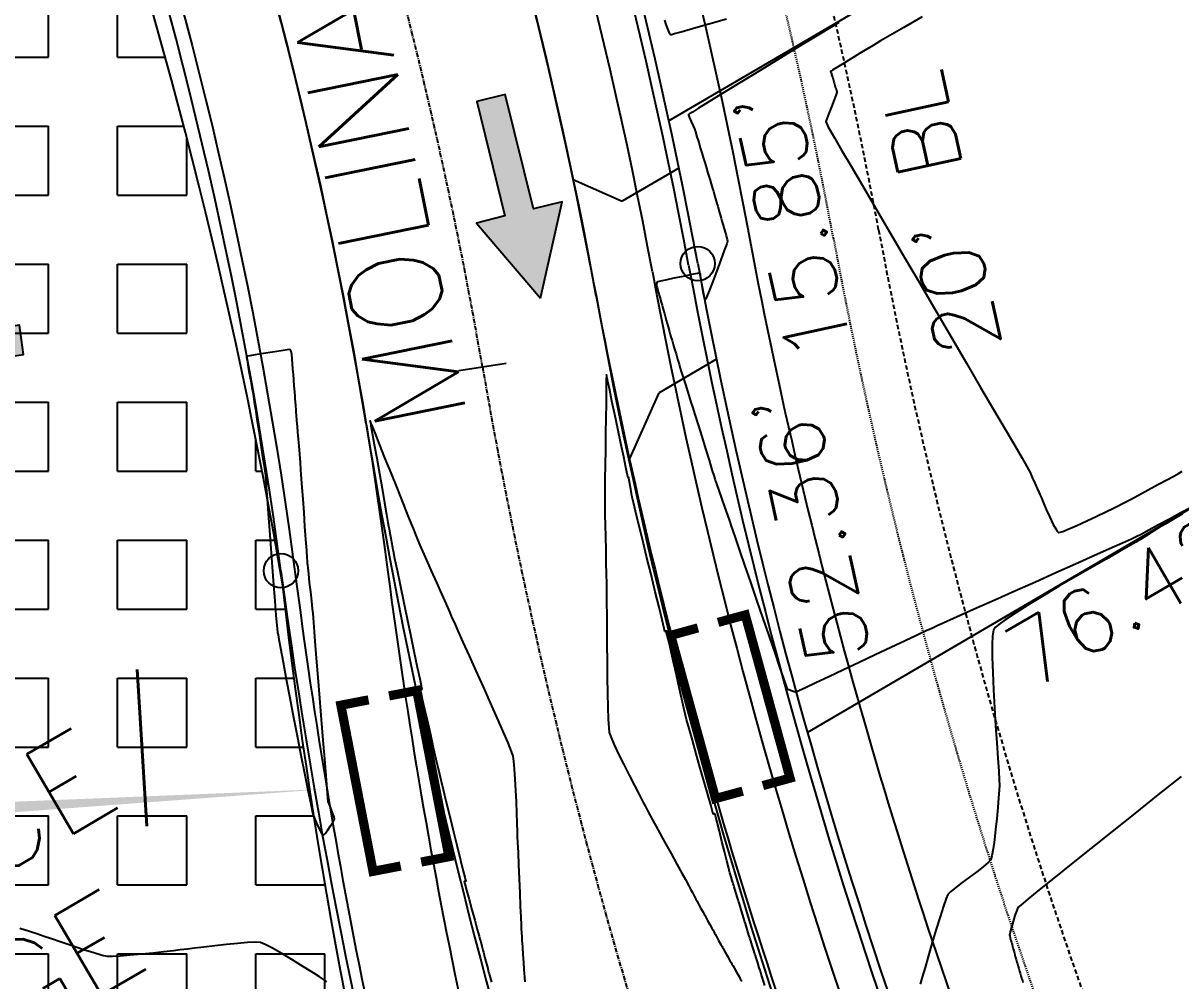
# Model space of a CAD drawing. Header units: feet. Extents: x 23 to 2149517, y -26 to 355304.
# Drawn here: x 2137437.8 to 2137563.6, y 340620.5 to 340724.7 of the extents above; entities that cross this region are included whole.
import ezdxf

# ---------------------------------------------------------------- set-up
doc = ezdxf.new("R2010")
doc.units = ezdxf.units.FT
doc.header["$MEASUREMENT"] = 0
for name, pattern in [('HIDDEN2', [0.1875, 0.125, -0.0625]), ('xhpc023-pt$0$CL', [0.7000000000000001, 0.5, -0.05, 0.1, -0.05]), ('xhpc023-pt$0$DASHED', [0.75, 0.5, -0.25]), ('xhpc023-pt$0$HIDDEN2', [0.1875, 0.125, -0.0625])]:
    doc.linetypes.add(name, pattern=pattern)
for name, color, linetype in [('A-EC-CURLEX-MATTING', 6, 'Continuous'), ('A-EC-FLOW-ARROWS', 252, 'Continuous'), ('A-EC-INLET-PROTECTION', 7, 'HIDDEN2'), ('A-EC-SILT-FENCE', 4, 'SILT_FENCE'), ('A-EC-TXT', 7, 'Continuous'), ('C-TOPO-MAJR-N', 7, 'Continuous'), ('C-TOPO-MINR-N', 2, 'Continuous'), ('xhpc023-pav$0$A-DRIVEWAY-N', 2, 'Continuous'), ('xhpc023-pav$0$A-PV-BC', 2, 'Continuous'), ('xhpc023-pav$0$A-SW-N', 6, 'Continuous'), ('xhpc023-pt$0$A-BLDG-SETBACK', 2, 'xhpc023-pt$0$DASHED'), ('xhpc023-pt$0$V-ESMT-UTIL-N', 2, 'xhpc023-pt$0$HIDDEN2'), ('xhpc023-pt$0$V-LOT-NO_OPENSPACES', 7, 'Continuous'), ('xhpc023-pt$0$V-PROP-CORN-TEXT-N', 2, 'Continuous'), ('xhpc023-pt$0$V-PROP-RWAY-N', 7, 'Continuous'), ('xhpc023-pt$0$V-PROP-SUBD-N', 7, 'Continuous'), ('xhpc023-pt$0$V-ROAD-IDEN', 1, 'Continuous'), ('xhpc023-pt$0$V-RWAY-CNTR-N', 4, 'xhpc023-pt$0$CL'), ('xhpc023-pt$0$V-SUBD-TEXT-N', 2, 'Continuous')]:
    doc.layers.add(name, color=color, linetype=linetype)
doc.styles.get("Standard").update_dxf_attribs({"font": 'arial.ttf'})
doc.styles.add('xhpc023-pt$0$L100', font='simplex', dxfattribs={"height": 10})
doc.styles.add('xhpc023-pt$0$L70', font='simplex.shx', dxfattribs={"height": 7})
doc.linetypes.add('SILT_FENCE', pattern='A,0.5,-0.1,["SF",Standard,S=0.1,R=0,X=-0.1,Y=-0.05],-0.1', length=0.7)

# ---------------------------------------------------------------- blocks, each defined once
blk = doc.blocks.new('xhpc023-pav')
at = {"layer": 'xhpc023-pav$0$A-DRIVEWAY-N'}
for p, q in [((2137509.08141687, 340708.8996107702), (2137502.909161619, 340705.2886241298)), ((2137497.592247073, 340707.6625212442), (2137502.909161619, 340705.2886241298)), ((2137513.160557566, 340688.1148092152), (2137506.937719764, 340684.4742300013)), ((2137503.654160024, 340677.0570867564), (2137506.937719764, 340684.4742300012))]:
    blk.add_line(p, q, dxfattribs=at)
at = {"layer": 'xhpc023-pav$0$A-PV-BC'}
for centre, radius, start, end in [((2136994.999222632, 340602.3890593276), 513.5, 10.38634433276294, 30.32913707320047), ((2136994.999222632, 340602.3890593276), 486.5, 9.308695657193455, 30.32913707320047), ((2138081.893208836, 340801.6036741392), 591.5, 190.3863443327584, 206.0028765596425), ((2138085.447675181, 340781.1267787204), 618.5, 189.3086956571955, 218.6087137853286)]:
    blk.add_arc(centre, radius, start, end, dxfattribs=at)
at = {"layer": 'xhpc023-pav$0$A-SW-N'}
for centre, radius, start, end in [((2136994.999222907, 340602.3890594296), 523.9999997111759, 10.55078785611628, 30.32913707874802), ((2136994.999222906, 340602.3890594301), 519.999999711299, 10.55078785606457, 30.32913707868175), ((2138076.401506063, 340803.8067879085), 579.9999999986926, 190.5507878507327, 207.0996869597016), ((2138076.401506065, 340803.8067879074), 576.0000000000952, 190.5507878505663, 206.927927544695)]:
    blk.add_arc(centre, radius, start, end, dxfattribs=at)
blk = doc.blocks.new('A$C38D85891')
at = {"layer": 'A-EC-INLET-PROTECTION', "const_width": 1}
for points in [[(7.519989444874227, 5.713225841755047), (5.972497384995222, 8.358352213981561), (-9.905945367179811, -0.9310958591522649), (-8.358453307300806, -3.576222231378779)], [(8.665216967929155, 3.755689772544429), (10.21270902780816, 1.110563400201499), (-5.665733724832535, -8.178884672466666), (-7.21322578471154, -5.533758300356567)]]:
    blk.add_lwpolyline(points, dxfattribs=at)
blk = doc.blocks.new('ARROW')
blk.add_hatch(color=256).paths.add_polyline_path([(0, 0), (12, 6), (12, 2), (28, 2), (28, -2), (12, -2), (12, -6)])
blk.add_lwpolyline([(0, 0), (12, 6), (12, 2), (28, 2), (28, -2), (12, -2), (12, -6), (0, 0)])
blk = doc.blocks.new('xhpc023-pt')
at = {"layer": 'xhpc023-pt$0$A-BLDG-SETBACK'}
for centre, radius, start, end in [((2136994.999222632, 340602.3890593275), 545, 10.55078785056044, 30.32913707320047), ((2138076.401506065, 340803.8067879073), 555, 190.5507878505604, 205.7240377223013)]:
    blk.add_arc(centre, radius, start, end, dxfattribs=at)
at = {"layer": 'xhpc023-pt$0$V-ESMT-UTIL-N'}
for centre, radius, start, end in [((2136994.999222632, 340602.3890593275), 540, 10.55078785056044, 30.32913707320047), ((2138076.401506065, 340803.8067879073), 560, 190.5507878505604, 206.2782624730628)]:
    blk.add_arc(centre, radius, start, end, dxfattribs=at)
at = {"layer": 'xhpc023-pt$0$V-PROP-CORN-TEXT-N'}
for centre in [(2137511.123039716, 340698.5202480197), (2137465.837564443, 340665.1286471599)]:
    blk.add_circle(centre, 1.869778041070669, dxfattribs=at)
at = {"layer": 'xhpc023-pt$0$V-PROP-RWAY-N'}
for centre, radius, start, end in [((2136994.999222632, 340602.3890593275), 525, 10.55078785056044, 30.32913707320047), ((2136994.999222632, 340602.3890593275), 475, 7.58999735896405, 30.32913707320047), ((2138076.401506065, 340803.8067879073), 575, 190.5507878505604, 206.884690305894), ((2138085.361698403, 340747.6807364129), 625, 187.5899973589597, 218.6087137857519)]:
    blk.add_arc(centre, radius, start, end, dxfattribs=at)
at = {"layer": 'xhpc023-pt$0$V-PROP-SUBD-N'}
for p, q in [((2137633.862146311, 340787.6935415127), (2137507.986908941, 340714.0520957166)), ((2137666.684977116, 340731.5895151162), (2137523.039588647, 340647.5519052586))]:
    blk.add_line(p, q, dxfattribs=at)
at = {"layer": 'xhpc023-pt$0$V-RWAY-CNTR-N'}
for centre, radius, start, end in [((2136994.999222632, 340602.3890593275), 500, 9.776189447267441, 30.32913707320047), ((2138079.025625196, 340789.169032944), 600, 189.7761894472683, 218.6087137850728)]:
    blk.add_arc(centre, radius, start, end, dxfattribs=at)
at = {"layer": 'xhpc023-pt$0$V-SUBD-TEXT-N'}
blk.add_line((2137485.166279554, 340686.875846958), (2137490.310713497, 340687.7022477119), dxfattribs=at)
at = {"layer": 'xhpc023-pt$0$A-BLDG-SETBACK', "insert": (2137534.030306465, 340703.1860953874), "char_height": 7, "attachment_point": 2, "rotation": 102.33611550449314, "style": 'xhpc023-pt$0$L70'}
blk.add_mtext("20' BL", dxfattribs=at)
at = {"layer": 'xhpc023-pt$0$V-LOT-NO_OPENSPACES', "insert": (2137413.570155709, 340624.9500435378), "char_height": 10, "width": 102.6547258714629, "attachment_point": 5, "rotation": 30.329137066419232, "style": 'xhpc023-pt$0$L100'}
blk.add_mtext('BLOCK B \\P21\\POPEN SPACE/\\PDRAINAGE EASEMENT', dxfattribs=at)
at = {"layer": 'xhpc023-pt$0$V-ROAD-IDEN', "insert": (2137476.52014523, 340704.0202207799), "char_height": 10, "width": 185.9115865603089, "attachment_point": 5, "rotation": 101.52703484110599, "style": 'xhpc023-pt$0$L100'}
blk.add_mtext('MOLINA', dxfattribs=at)
at = {"layer": 'xhpc023-pt$0$V-SUBD-TEXT-N', "char_height": 7, "attachment_point": 2, "style": 'xhpc023-pt$0$L70'}
for s, insert, rotation in [("15.85'", (2137517.980026489, 340701.9060513581), 102.33611550449314), ("52.36'", (2137519.977534739, 340669.1101022796), 102.33611550449314), ("76.42'", (2137556.727987117, 340665.6388175226), 30.329137066247107)]:
    blk.add_mtext(s, dxfattribs=dict(at, insert=insert, rotation=rotation))

msp = doc.modelspace()

# ---------------------------------------------------------------- block references
at = {"layer": 'A-EC-CURLEX-MATTING'}
msp.add_blockref('xhpc023-pt', (0, 0), dxfattribs=at)

# ---------------------------------------------------------------- next in the draw order: hatches: boundary and pattern name
h = msp.add_hatch(dxfattribs=at)
h.set_pattern_fill('SQUARE', color=256, scale=60)
h.set_pattern_definition([(0, (-6.905110941268504, -4.039733022276778), (0, 7.5), [7.5, -7.5]), (90, (-6.905110941268504, -4.039733022276778), (-7.5, 4.592425496802575e-16), [7.5, -7.5])])
edge = h.paths.add_edge_path()
edge.add_arc((2138044.920364796, 340728.8884577231), 582.549868641581, 186.4458415412512, 221.7550207109148, ccw=False)
edge.add_arc((2136881.465055925, 340563.6065300077), 593.059647057299, 9.695912894596994, 28.02375053832091)
edge.add_line((2137404.990184731, 340842.248207573), (2137360.886881866, 340917.6339316986))
edge.add_arc((2137447.707949495, 341046.5875479042), 155.4571738994623, 211.2000178376483, 236.0486576726285, ccw=False)
edge.add_line((2137314.735464028, 340966.0564916257), (2137301.640606266, 340964.6945763964))
edge.add_line((2137301.640606266, 340964.6945763964), (2137293.91233979, 340952.9078567094))
edge.add_line((2137293.91233979, 340952.9078567094), (2137303.613052608, 340937.493455536))
edge.add_line((2137303.613052608, 340937.493455536), (2137345.98990848, 340840.8869890364))
edge.add_line((2137345.98990848, 340840.8869890364), (2137331.349541475, 340808.3366731079))
edge.add_line((2137331.349541475, 340808.3366731079), (2137355.480564153, 340807.8482073526))
edge.add_line((2137355.480564153, 340807.8482073526), (2137372.696422414, 340756.3162998563))
edge.add_line((2137372.696422414, 340756.3162998563), (2137351.027091977, 340683.382985699))
edge.add_line((2137351.027091977, 340683.382985699), (2137357.983121533, 340661.3297413673))
edge.add_line((2137357.983121533, 340661.3297413673), (2137454.596581275, 340604.0820525663))
edge.add_line((2137454.596581275, 340604.0820525663), (2137415.546972534, 340530.506671625))
edge.add_line((2137415.546972534, 340530.506671625), (2137390.498604605, 340493.7517918989))
edge.add_line((2137390.498604605, 340493.7517918989), (2137422.027239899, 340493.3999162236))
edge.add_line((2137422.027239899, 340493.3999162236), (2137396.264817959, 340470.4547795679))
edge.add_line((2137396.264817959, 340470.4547795679), (2137454.809608257, 340441.951571139))
edge.add_line((2137454.809608257, 340441.951571139), (2137478.721074408, 340421.2216771093))
edge.add_line((2137478.721074408, 340421.2216771093), (2137537.812756838, 340413.1581665995))
edge.add_line((2137537.812756838, 340413.1581665995), (2137543.889847288, 340415.2275603599))
edge.add_line((2137543.889847288, 340415.2275603599), (2137550.003920866, 340414.6432426849))
edge.add_line((2137550.003920866, 340414.6432426849), (2137577.549523347, 340364.9155249138))
edge.add_line((2137577.549523347, 340364.9155249138), (2137601.618058874, 340330.6608063657))
edge.add_line((2137601.618058874, 340330.6608063657), (2137610.338732313, 340340.9410976825))

# ---------------------------------------------------------------- next in the draw order: linework, layer by layer
for points in [[(2137670.618949894, 340388.8840718181, -0.02090584998803552), (2137597.855944529, 340483.2289572108, -0.00680968228715306), (2137601.184633383, 340497.4725088385), (2137834.966461328, 340634.2431094002, -5.81057104170002), (2137834.966461328, 340634.2431094002, 0.8117029553674746), (2137866.430475758, 340724.8403492785, 0.0690546388535524), (2137866.430475758, 340724.8403492786), (2137654.428279599, 341086.2252913481, -0.1494408285484891), (2137653.080159736, 341091.9148086406, 0.8243029617849311), (2137560.967453928, 341116.030064568, -0.1494408285465315), (2137557.004318269, 341111.7310425944), (2137389.056232453, 341013.4754991157, -0.1494408285229424), (2137383.36671516, 341012.1273792529, 0.8242890851936016), (2137359.249636687, 340920.0139246461, -0.1493500992060968), (2137363.552107364, 340916.0487592211), (2137406.28489306, 340843.0056574671, -0.100424135199937), (2137467.540672525, 340663.6820290114, 0.03988419148315774), (2137488.118673597, 340566.5241378134, 0.03988419148315774)], [(2137660.463539619, 340381.4358398767, -0.0209986760302128), (2137590.347971621, 340472.5815931614, -0.4320536616441304), (2137598.499175208, 340508.066323558), (2137827.008403112, 340641.7522674534, -0.1508802876780829), (2137838.499803442, 340644.4409849645, 0.7844992614803186), (2137861.31170118, 340715.6724451469, -0.08874284122557287), (2137856.19988556, 340721.5340318514), (2137645.796890923, 341081.1756250702, -0.1494408285464827), (2137643.100651198, 341092.5546596554, 0.8243029617889933), (2137569.980255865, 341111.6976978658, -0.1494408285490073), (2137562.053984547, 341103.0996539178), (2137394.105898731, 341004.8441104392, -0.1494408285236509), (2137382.726864146, 341002.1478707138, 0.8242890851953945), (2137363.58230126, 340929.0265833936, -0.1493500992024052), (2137372.181869882, 340921.101204063), (2137414.916281736, 340848.0553237448, -0.1004241351999118), (2137477.457596973, 340664.9683452688, 0.03988419148314935), (2137497.705557931, 340569.3687201687, 1.206369059911169)], [(2137825.012378072, 340671.8656998815, 0.4142135623666523), (2137833.966684069, 340706.068337267), (2137615.316134238, 341079.8074669531, 0.4142135623921849), (2137587.95402433, 341086.97091175), (2137395.423806873, 340974.3322673094, 0.4133953263629456), (2137388.31061205, 340947.0012438462), (2137438.221031162, 340861.6894226951, -0.0865142089618434), (2137499.817470398, 340696.4145171692, 0.04345424113438745), (2137527.055833012, 340598.3765527958, 0.02828257050479633), (2137550.327899124, 340536.9013866673, 0.4470827196959448), (2137578.701722083, 340527.7652937868), (2137825.012378072, 340671.8656998815)], [(2137396.264817959, 340470.4547795679), (2137454.809608257, 340441.951571139), (2137478.721074408, 340421.2216771093), (2137537.812756838, 340413.1581665995), (2137543.889847288, 340415.2275603599), (2137550.003920866, 340414.6432426849), (2137577.549523347, 340364.9155249138), (2137601.618058874, 340330.6608063657), (2137610.338732313, 340340.9410976825, -0.1552960159429574), (2137466.05313386, 340663.4890815574, 0.08014119165689629), (2137404.990184731, 340842.248207573)]]:
    msp.add_lwpolyline(points, format="xyb", dxfattribs=at)
msp.add_lwpolyline([(2137823.088738342, 340682.9052052145, -0.002721813638132152), (2137826.880273181, 340697.3876778131), (2137613.589856503, 341078.7975336975, 0.4142135623828287), (2137599.90880155, 341082.3792560961), (2137407.392965832, 340969.7490256058, 0.4130517754748764), (2137403.846882981, 340956.0910340194), (2137453.75753078, 340870.7788219951, -0.08651420896181838), (2137516.553511189, 340702.2853204512, 0.04356835440708198), (2137543.41950393, 340605.6729441824, 0.02839754832530269), (2137566.370255267, 340545.0044619257, 0.4470827197042154), (2137580.557166747, 340540.4364154855)], format="xyb", close=True, dxfattribs=at)
at = {"layer": 'A-EC-TXT'}
for points in [[(2137314.304661014, 340631.4862728416, 571), (2137470.862615952, 340641.401924772, 571), (2137310.840559399, 340629.4862728416, 571), (2137470.862615952, 340641.401924772, 571)], [(2137314.304661014, 340631.4862728416, 571), (2137470.862615952, 340641.401924772, 571), (2137312.304661014, 340634.9503744566, 571), (2137470.862615952, 340641.401924772, 571)]]:
    msp.add_solid(points, dxfattribs=at)
at = {"layer": 'C-TOPO-MAJR-N', "color": 7, "linetype": 'Continuous', "lineweight": -3, "elevation": 570}
for points in [[(2137518.423479258, 340620.0528800886), (2137518.243238468, 340620.614118649), (2137518.062477591, 340621.1770049389), (2137517.976752944, 340621.4440167408), (2137517.936809802, 340621.5697673406), (2137517.896899478, 340621.6955284192), (2137517.815156498, 340621.9529618816), (2137517.642661416, 340622.4962145126), (2137517.469550185, 340623.0414475694), (2137517.385958762, 340623.3048223099), (2137517.339232865, 340623.4536135645), (2137517.292552869, 340623.602419309), (2137517.212881717, 340623.8562197087), (2137517.04789641, 340624.3818118764), (2137516.882418274, 340624.9090237393), (2137516.801268633, 340625.1676832243), (2137516.747911947, 340625.3395642964), (2137516.694611873, 340625.5114630348), (2137516.617133047, 340625.7611532354), (2137516.459329852, 340626.2697196958), (2137516.301187202, 340626.7794370168), (2137516.222690011, 340627.0325797999), (2137516.162855125, 340627.2275992204), (2137516.103084478, 340627.4226384545), (2137516.028095646, 340627.6671449209), (2137515.877324997, 340628.1587599927), (2137515.72622054, 340628.6515277626), (2137515.650230286, 340628.899492324), (2137515.61198557, 340629.0255467847), (2137515.55615943, 340629.209850457), (2137515.517978609, 340629.3359243945), (2137515.445347728, 340629.5755565246), (2137515.301334711, 340630.0507168971), (2137515.157123188, 340630.5266001836), (2137515.083896787, 340630.768401055), (2137515.043571973, 340630.9028818597), (2137514.984708983, 340631.0995048665), (2137514.944451147, 340631.2340058489), (2137514.88087392, 340631.4442676805), (2137514.755403314, 340631.8598426747), (2137514.624139095, 340632.2974568431), (2137514.543181035, 340632.5738361974), (2137514.462820487, 340632.889114376), (2137514.281677062, 340633.6086255004), (2137514.034000503, 340634.5948903804), (2137513.754040553, 340635.7104298257), (2137513.476046954, 340636.8177646463), (2137513.234269449, 340637.779415652), (2137513.089938859, 340638.3514580939), (2137513.02183549, 340638.6192178727), (2137512.999659675, 340638.7044306735), (2137512.996361691, 340638.7157494578), (2137512.989956379, 340638.7155555402), (2137512.957587994, 340638.7078476094), (2137512.886790305, 340638.6879619876), (2137512.825487196, 340638.6738444407), (2137512.745774679, 340638.9480325939), (2137512.53212866, 340639.694979128), (2137512.215864836, 340640.8052932418), (2137511.828298908, 340642.1695841341), (2137511.400746573, 340643.6784610039), (2137510.964523531, 340645.2225330499), (2137510.55094548, 340646.692409471), (2137510.191328119, 340647.978699466), (2137509.916987148, 340648.972012234), (2137509.759238264, 340649.5629569736), (2137509.612593167, 340650.181740569), (2137509.387452112, 340651.1736467164), (2137509.109292207, 340652.4196655403), (2137508.803590559, 340653.8007871658), (2137508.495824275, 340655.1980017175), (2137508.211470461, 340656.4922993201), (2137507.976006226, 340657.5646700985), (2137507.839955949, 340658.1828047718), (2137507.776999199, 340658.4665573214), (2137507.756695264, 340658.5558023813), (2137507.753654917, 340658.5675916822), (2137507.746643048, 340658.5677406741), (2137507.711608194, 340658.5609154843), (2137507.635162277, 340658.5425791299), (2137507.568808577, 340658.5301995464), (2137507.485333111, 340658.8651804773), (2137507.26058856, 340659.7810549187), (2137506.926012268, 340661.1487201313), (2137506.513041573, 340662.8390733754), (2137506.053113816, 340664.7230119121), (2137505.577666338, 340666.671433002), (2137505.118136479, 340668.5552339054), (2137504.70596158, 340670.2453118833), (2137504.37257898, 340671.6125641961), (2137504.149426021, 340672.5278881046), (2137504.067940043, 340672.8621808693), (2137504.049776615, 340672.9438128639), (2137504.013197527, 340673.1061228536), (2137503.969994008, 340673.302380848), (2137503.931895735, 340673.5229032651), (2137503.849188705, 340674.0071538062), (2137503.752262298, 340674.5755478736), (2137503.684904884, 340674.9701656168), (2137503.650538153, 340675.1707316183), (2137503.638964836, 340675.2374648456), (2137503.637308872, 340675.2464281969), (2137503.629211449, 340675.2453129878), (2137503.589392941, 340675.2376917435), (2137503.563044348, 340675.2331453749), (2137503.500102784, 340675.5304300556), (2137503.329963938, 340676.336873336), (2137503.079436798, 340677.5251811682), (2137502.775330348, 340678.9680595042), (2137502.444453576, 340680.5382142963), (2137502.113615466, 340682.1083514966), (2137501.809625006, 340683.5511770572), (2137501.559291181, 340684.7393969301), (2137501.389422976, 340685.5457170678), (2137501.32682938, 340685.842843422), (2137501.321267672, 340685.871188684), (2137501.321267672, 340685.871188684), (2137501.320069049, 340685.8784541668), (2137501.31145012, 340685.9301469659), (2137501.287432224, 340686.0704004892), (2137501.247209128, 340686.2899392012), (2137501.210541141, 340686.4355078461), (2137501.198180696, 340686.2776273708), (2137501.193982407, 340685.9837371536), (2137501.193436977, 340685.8189850918), (2137501.192554635, 340685.7331015447), (2137501.191735978, 340685.6472166894), (2137501.187683885, 340685.3432899282), (2137501.176638834, 340684.5155724818), (2137501.160155429, 340683.280502345), (2137501.139788271, 340681.7545175129), (2137501.117091963, 340680.0540559804), (2137501.093621106, 340678.2955557426), (2137501.070930304, 340676.5954547944), (2137501.050574158, 340675.0701911307), (2137501.034107271, 340673.8362027467), (2137501.023084243, 340673.0099276373), (2137501.019059679, 340672.7078037974), (2137501.019146278, 340672.6545914162), (2137501.019251205, 340672.6013788894), (2137501.018623841, 340672.4394176534), (2137501.018341559, 340672.2452846891), (2137501.024499936, 340671.9594848889), (2137501.040891767, 340671.2132195311), (2137501.0648505, 340670.1257635346), (2137501.093709582, 340668.8163918183), (2137501.124802463, 340667.404379301), (2137501.155462591, 340666.0090009017), (2137501.183023413, 340664.749531539), (2137501.204818378, 340663.7452461321), (2137501.218180934, 340663.1154195996), (2137501.224024824, 340662.5767413155), (2137501.229861056, 340661.6208094808), (2137501.236725857, 340660.3313913465), (2137501.245655454, 340658.7922541635), (2137501.257686072, 340657.087165183), (2137501.273853938, 340655.2998916561), (2137501.295195277, 340653.5142008336), (2137501.322746316, 340651.8138599666), (2137501.357543281, 340650.2826363062), (2137501.400622398, 340649.0042971034), (2137501.453019893, 340648.0626096093), (2137501.515771993, 340647.5413410747), (2137501.704408726, 340647.0018894715), (2137502.058649484, 340646.1908187717), (2137502.534089344, 340645.1865085891), (2137503.086323385, 340644.0673385379), (2137503.670946684, 340642.9116882319), (2137504.243554319, 340641.7979372852), (2137504.759741368, 340640.8044653118), (2137505.175102908, 340640.0096519254), (2137505.445234017, 340639.4918767403), (2137505.74214099, 340638.9342497095), (2137506.227883614, 340638.0388948336), (2137506.843137207, 340636.912712797), (2137507.528577088, 340635.6626042843), (2137508.224878574, 340634.39546998), (2137508.872716983, 340633.2182105687), (2137509.412767633, 340632.237726735), (2137509.785705843, 340631.5609191633), (2137509.932206931, 340631.2946885384), (2137510.018519182, 340631.129198945), (2137510.144082623, 340630.886942097), (2137510.230405972, 340630.7214585814), (2137510.339753388, 340630.5213000416), (2137510.543683771, 340630.1495782284), (2137510.747243296, 340629.7786113792), (2137510.855478138, 340629.5807177321), (2137510.93782406, 340629.4241291063), (2137511.057724755, 340629.1949557808), (2137511.140159514, 340629.0384160489), (2137511.257676995, 340628.8252573424), (2137511.481122441, 340628.4214621968), (2137511.703898855, 340628.0189641894), (2137511.819409242, 340627.8096968975), (2137511.894434728, 340627.6683333391), (2137512.003682398, 340627.4614414366), (2137512.078789232, 340627.3201230493), (2137512.200437254, 340627.1015020583), (2137512.436068567, 340626.6794009308), (2137512.671023711, 340626.2585926631), (2137512.79064323, 340626.0438502514), (2137512.858237236, 340625.9176491036), (2137512.956667544, 340625.7329463835), (2137513.024334137, 340625.6067859023), (2137513.15015366, 340625.3827335703), (2137513.398107043, 340624.9424211415), (2137513.645377148, 340624.5033972611), (2137513.76914684, 340624.2832105741), (2137513.829197895, 340624.172108113), (2137513.916647604, 340624.0095017143), (2137513.976762532, 340623.8984353549), (2137514.106794302, 340623.6689828321), (2137514.3672053, 340623.2105544762), (2137514.626925939, 340622.7534103245), (2137514.754886631, 340622.527810414), (2137514.845433539, 340622.3614384674), (2137514.936042549, 340622.1951019326), (2137515.070437645, 340621.9600835298), (2137515.343625382, 340621.4833069035), (2137515.615968312, 340621.0080728302), (2137515.747828989, 340620.777682086), (2137515.824960358, 340620.6372345081), (2137515.902142154, 340620.4968159377)], [(2137492.368231797, 340620.4207885259), (2137492.335033161, 340620.9242567765), (2137492.30175019, 340621.4291798061), (2137492.28448686, 340621.6890220522), (2137492.272606669, 340621.8483649496), (2137492.255004665, 340622.0812907105), (2137492.243196632, 340622.2406382727), (2137492.227378676, 340622.4889697885), (2137492.197113198, 340622.9697271134), (2137492.166769768, 340623.4519401577), (2137492.150717951, 340623.7046388317), (2137492.138102826, 340623.8808309835), (2137492.119401277, 340624.13838755), (2137492.10686443, 340624.3145845331), (2137492.092604062, 340624.5487624764), (2137492.066052096, 340624.9911417192), (2137492.039467976, 340625.4343610631), (2137492.025111147, 340625.6710593095), (2137492.012198418, 340625.8569762325), (2137491.993112925, 340626.1287524737), (2137491.980706897, 340626.3146954336), (2137491.966892333, 340626.6386630406), (2137491.932235669, 340627.4652567609), (2137491.882135219, 340628.6623083963), (2137491.8219893, 340630.0976497486), (2137491.757196228, 340631.6391126194), (2137491.693154319, 340633.1545288106), (2137491.63526189, 340634.5117301239), (2137491.588917255, 340635.5785483612), (2137491.559518733, 340636.222815324), (2137491.536444375, 340636.7936226983), (2137491.505491334, 340637.669685901), (2137491.466686571, 340638.7632723305), (2137491.420057047, 340639.9866493854), (2137491.365629723, 340641.2520844641), (2137491.303431561, 340642.4718449652), (2137491.233489523, 340643.5581982873), (2137491.15583057, 340644.4234118286), (2137491.070481665, 340644.9797529879), (2137490.893353244, 340645.4898736651), (2137490.521166801, 340646.4068998297), (2137489.992054545, 340647.6493144083), (2137489.344148688, 340649.1356003275), (2137488.615581441, 340650.7842405137), (2137487.844485016, 340652.5137178936), (2137487.068991622, 340654.2425153938), (2137486.327233473, 340655.8891159408), (2137485.657342779, 340657.3720024611), (2137485.097451749, 340658.6096578815), (2137484.685692598, 340659.5205651284), (2137484.460197534, 340660.0232071285), (2137484.211205419, 340660.5868164518), (2137483.81464708, 340661.4833355882), (2137483.31754039, 340662.6066493629), (2137482.766903227, 340663.8506426006), (2137482.209753464, 340665.1092001263), (2137481.693108979, 340666.2762067649), (2137481.263987646, 340667.2455473415), (2137480.969407341, 340667.911106681), (2137480.85638594, 340668.1667696084), (2137480.77770576, 340668.3562605077), (2137480.712603087, 340668.5141201344), (2137480.692864219, 340668.5612323113), (2137480.673141096, 340668.6083509058), (2137480.555110877, 340668.9024690692), (2137480.232236053, 340669.7070772209), (2137479.750044665, 340670.9087160923), (2137479.154064755, 340672.393926415), (2137478.489824367, 340674.0492489208), (2137477.802851543, 340675.761224341), (2137477.138674325, 340677.4163934074), (2137476.542820756, 340678.9012968517), (2137476.060818879, 340680.1024754054), (2137475.738196736, 340680.9064698), (2137475.620482369, 340681.1998207673), (2137475.603398244, 340681.2419958179), (2137475.603398244, 340681.2419958179), (2137475.60167107, 340681.2468517385), (2137475.590418108, 340681.2783262408), (2137475.564126843, 340681.3500133385), (2137475.539740262, 340681.4074757805), (2137475.550995809, 340681.3291098974), (2137475.567238052, 340681.2435554703), (2137475.621607077, 340680.9323776581), (2137475.768405652, 340680.0922973805), (2137475.9848497, 340678.8536917717), (2137476.248155149, 340677.3469379661), (2137476.535537924, 340675.7024130978), (2137476.824213952, 340674.0504943012), (2137477.091399159, 340672.5215587105), (2137477.314309471, 340671.2459834599), (2137477.470160814, 340670.3541456839), (2137477.536169113, 340669.9764225165), (2137477.587671716, 340669.6815462302), (2137477.671801699, 340669.1998059526), (2137477.763944843, 340668.6722936465), (2137477.83948693, 340668.2401012746), (2137477.873813741, 340668.0443207995), (2137477.912642413, 340667.8353507547), (2137477.944956927, 340667.662527254), (2137477.960167272, 340667.5809002742), (2137478.023133631, 340667.2785350895), (2137478.196967696, 340666.443765026), (2137478.459471821, 340665.1830491593), (2137478.78844836, 340663.602846565), (2137479.161699666, 340661.8096163187), (2137479.557028093, 340659.909817496), (2137479.952235996, 340658.0099091725), (2137480.325125727, 340656.2163504239), (2137480.653499641, 340654.6356003256), (2137480.915160091, 340653.3741179533), (2137481.06153794, 340652.6663453171), (2137481.127141784, 340652.3471104918), (2137481.147176087, 340652.2478217221), (2137481.149550017, 340652.2347926893), (2137481.143365699, 340652.2320514041), (2137481.109272792, 340652.2249061303), (2137481.033462591, 340652.2123022361), (2137480.96932164, 340652.1983347105), (2137481.030544794, 340651.9206957332), (2137481.19919765, 340651.1740345072), (2137481.447632273, 340650.0798011339), (2137481.748200724, 340648.7594457145), (2137482.073255067, 340647.3344183506), (2137482.395147366, 340645.9261691433), (2137482.686229683, 340644.6561481942), (2137482.91885408, 340643.6458056044), (2137483.065372622, 340643.0165914755), (2137483.214027131, 340642.400911729), (2137483.470873714, 340641.3491834593), (2137483.806710967, 340639.9793234862), (2137484.192337486, 340638.4092486295), (2137484.598551869, 340636.7568757089), (2137484.996152713, 340635.1401215442), (2137485.355938615, 340633.6769029553), (2137485.64870817, 340632.4851367619), (2137485.815048703, 340631.8064096346), (2137485.890398616, 340631.4972177402), (2137485.9136013, 340631.4004081388), (2137485.916392632, 340631.3876288403), (2137485.910750471, 340631.3849196737), (2137485.879049458, 340631.3769241098), (2137485.808315916, 340631.3620069569), (2137485.748738588, 340631.346513602), (2137485.819289569, 340631.0821759425), (2137486.008341643, 340630.3881383291), (2137486.277250289, 340629.4047997023), (2137486.587370981, 340628.2725590021), (2137486.900059198, 340627.1318151688), (2137487.176670415, 340626.1229671424), (2137487.37856011, 340625.3864138633), (2137487.467083758, 340625.0625542717), (2137487.544194623, 340624.7707351947), (2137487.665838128, 340624.3076658708), (2137487.781235339, 340623.8676495536), (2137487.839607323, 340623.6449894971), (2137487.876979353, 340623.5026812234), (2137487.931624245, 340623.294644579), (2137487.969067434, 340623.152355129), (2137488.037154425, 340622.8964710269), (2137488.171257379, 340622.3928627816), (2137488.305178602, 340621.8900174901), (2137488.372720399, 340621.6364222494), (2137488.408223092, 340621.5029996897), (2137488.460134709, 340621.3079529173), (2137488.495705307, 340621.1745485595), (2137488.566479547, 340620.9120804052), (2137488.707224494, 340620.3904825821)], [(2137470.815401754, 340620.4431485728), (2137470.579653766, 340620.6143685359), (2137469.990786088, 340621.0040776156), (2137469.139689404, 340621.5509896669), (2137468.117254397, 340622.1938185452), (2137467.014371753, 340622.8712781055), (2137465.921932154, 340623.5220822032), (2137464.930826286, 340624.0849446935), (2137464.131944831, 340624.4985794316), (2137463.616178474, 340624.7017002725), (2137463.077698659, 340624.7384793529), (2137462.215179226, 340624.7052795252), (2137461.126264454, 340624.6191007191), (2137459.908598623, 340624.4969428641), (2137458.659826012, 340624.3558058897), (2137457.477590899, 340624.2126897253), (2137456.459537566, 340624.0845943006), (2137455.703310289, 340623.988519545), (2137455.30655335, 340623.9414653881), (2137454.908480402, 340623.8984506721), (2137454.148963104, 340623.812474519), (2137453.126632741, 340623.6975072774), (2137451.9401206, 340623.5675192963), (2137450.688057966, 340623.4364809243), (2137449.469076126, 340623.3183625102), (2137448.381806365, 340623.2271344029), (2137447.52487997, 340623.1767669511), (2137446.996928226, 340623.1812305036), (2137446.419349023, 340623.3069477811), (2137445.509542997, 340623.5715204584), (2137444.38617531, 340623.9293882552), (2137443.167911123, 340624.3349908909), (2137441.973415598, 340624.7427680852), (2137440.921353895, 340625.1071595573), (2137440.130391177, 340625.3826050269), (2137439.719192603, 340625.5235442136), (2137439.306697963, 340625.6551073279), (2137438.512587654, 340625.9077823363), (2137437.456637752, 340626.2440455917)]]:
    msp.add_lwpolyline(points, dxfattribs=at)
at = {"layer": 'C-TOPO-MINR-N', "color": 2, "linetype": 'Continuous', "lineweight": -3}
for points, elevation in [([(2137507.53240323, 340724.962108732), (2137507.676377871, 340724.5153528533), (2137507.84405101, 340724.0236375587), (2137507.975972869, 340723.683639279), (2137508.06398143, 340723.5026477447), (2137508.114004914, 340723.432539794), (2137508.135733432, 340723.4157140522), (2137508.155427017, 340723.4158082677), (2137508.266863663, 340723.4378584222), (2137508.603432356, 340723.5223635588), (2137509.338441658, 340723.7220112319), (2137510.652989798, 340724.0920042952), (2137512.324000985, 340724.5707336297), (2137514.262225491, 340725.1313292021)], 571), ([(2137535.4986784, 340725.3559732584), (2137533.515351772, 340724.1971570236), (2137531.995083976, 340723.3086031573), (2137530.999294053, 340722.7261143966), (2137530.589401043, 340722.4854934785), (2137530.17928334, 340722.2377203783), (2137529.518146848, 340721.8358320065), (2137528.700103119, 340721.337171843), (2137527.819263706, 340720.7990833673), (2137526.96974016, 340720.278910059), (2137526.245644035, 340719.8339953976), (2137525.81991784, 340719.5707847125), (2137525.621815921, 340719.4467313835), (2137525.558752183, 340719.405841184), (2137525.550180254, 340719.3993159338), (2137525.551074446, 340719.3875693703), (2137525.56763988, 340719.3397982815), (2137525.611429825, 340719.2397426544), (2137525.654772086, 340719.1437522467), (2137525.654772086, 340719.1437522467), (2137525.659506722, 340719.1295710976), (2137525.676751341, 340719.0748153673), (2137525.711477675, 340718.9620249285), (2137525.744695945, 340718.8533264308), (2137525.788465638, 340718.710086312), (2137525.831859586, 340718.5677095916), (2137525.874275552, 340718.4268320542), (2137525.916333529, 340718.2867818868), (2137525.957430299, 340718.148208165), (2137525.9981859, 340718.0104275819), (2137526.03799683, 340717.8741009288), (2137526.077482526, 340717.7385348756), (2137526.11603985, 340717.6044004768), (2137526.154287042, 340717.4709957346), (2137526.19412547, 340717.3300607), (2137526.228660973, 340717.207705736), (2137526.242899918, 340717.1584637128), (2137526.256154244, 340717.1092656525), (2137526.167593586, 340716.8817743322), (2137525.946331908, 340716.3143607696), (2137525.658725343, 340715.5736692175), (2137525.371130024, 340714.8263439288), (2137525.149902086, 340714.2390291559), (2137525.061397663, 340713.9783691517), (2137525.114697494, 340713.7963977065), (2137525.221061205, 340713.5306873195), (2137525.30004139, 340713.3508367005), (2137525.478707091, 340713.0436869165), (2137525.977536877, 340712.1902907288), (2137526.759003644, 340710.8546494361), (2137527.785580288, 340709.1007643377), (2137529.019739704, 340706.9926367325), (2137530.42395479, 340704.59426792), (2137531.960698442, 340701.9696591988), (2137533.592443555, 340699.1828118683), (2137535.281663026, 340696.2977272276), (2137536.99082975, 340693.3784065755), (2137538.682416625, 340690.4888512114), (2137540.318896546, 340687.6930624342), (2137541.862742409, 340685.0550415431), (2137543.27642711, 340682.6387898372), (2137544.522423546, 340680.5083086155), (2137545.563204613, 340678.7275991772), (2137546.361243207, 340677.3606628213), (2137546.879012223, 340676.4715008468), (2137547.07898456, 340676.124114553), (2137547.23227606, 340675.8035545393), (2137547.476084584, 340675.2713952069), (2137547.757678299, 340674.6478530909), (2137548.024325367, 340674.0531447266), (2137548.223293954, 340673.6074866492), (2137548.301852224, 340673.4310953939), (2137548.342570579, 340673.3438009521), (2137548.43152735, 340673.1262656252), (2137548.665070185, 340672.5656684823), (2137548.995265454, 340671.7957177303), (2137549.37417952, 340670.9501215759), (2137549.753878753, 340670.1625882257), (2137550.025992058, 340669.6642186797), (2137550.195511121, 340669.4121674726), (2137550.286311835, 340669.3181430586), (2137550.323898186, 340669.2965427657), (2137550.363223412, 340669.2906497616), (2137550.49259405, 340669.3082251124), (2137550.800530701, 340669.400974377), (2137551.38751486, 340669.6289129955), (2137552.32722962, 340670.0393148125), (2137553.39532906, 340670.5345593297), (2137554.484148481, 340671.0561702212), (2137555.486023182, 340671.5456711607), (2137556.293288461, 340671.9445858225), (2137556.798279619, 340672.1944378804), (2137557.287933514, 340672.444337875), (2137558.058665776, 340672.8487478598), (2137559.017029857, 340673.3572187781), (2137560.069579214, 340673.9193015731), (2137561.122867298, 340674.4845471879), (2137562.083447566, 340675.0025065658), (2137562.85787347, 340675.42273065), (2137563.352698464, 340675.6947703838), (2137563.777629617, 340675.9404933066)], 572), ([(2137526.461250403, 340724.731700698), (2137524.422112599, 340723.4912894483), (2137522.265375348, 340722.1782094532), (2137520.069035466, 340720.8395387391), (2137517.911089769, 340719.5223553324), (2137515.869535071, 340718.2737372599), (2137514.022368188, 340717.140762548), (2137512.447585935, 340716.1705092234), (2137511.223185128, 340715.4100553123), (2137510.548352982, 340714.9843841951), (2137510.246170761, 340714.7875194144), (2137510.15119075, 340714.7202058557), (2137510.137515109, 340714.7068578375), (2137510.134453739, 340714.6755929163), (2137510.154362637, 340714.573672277), (2137510.235931971, 340714.3444195908), (2137510.403764221, 340713.9580835255), (2137510.628254849, 340713.478153539), (2137510.765066096, 340713.1734757154), (2137510.8709094, 340712.8457290956), (2137511.036452808, 340712.3099200508), (2137511.201188648, 340711.7702501143), (2137511.304609252, 340711.4309208196), (2137511.406350597, 340711.0984690465), (2137511.566907564, 340710.5726661347), (2137511.727060836, 340710.0475653066), (2137511.827591099, 340709.7172197846), (2137511.926197647, 340709.3902302029), (2137512.081799878, 340708.8730671757), (2137512.237008635, 340708.3565888959), (2137512.334434758, 340708.031653556), (2137512.429985963, 340707.7099912179), (2137512.580759068, 340707.2012546409), (2137512.731148574, 340706.6931860641), (2137512.825548979, 340706.3735277264), (2137512.918121615, 340706.0570622743), (2137513.064186968, 340705.5565459727), (2137513.209878267, 340705.0566814886), (2137513.301328741, 340704.7421714888), (2137513.390997019, 340704.4307769616), (2137513.532471937, 340703.9382817146), (2137513.673582031, 340703.4464226433), (2137513.762155836, 340703.1369366428), (2137513.854039934, 340702.8124433309), (2137513.999451888, 340702.2976966451), (2137514.137776713, 340701.8076349602), (2137514.208399422, 340701.557196651), (2137514.261778432, 340701.3863372898), (2137514.337089224, 340701.136651592), (2137514.373359048, 340700.9665561504), (2137514.272498097, 340700.6691013306), (2137514.007773498, 340699.9332071585), (2137513.631950865, 340698.9063974341), (2137513.197795806, 340697.7361959576), (2137512.758073934, 340696.5701265292), (2137512.365550861, 340695.5557129491), (2137512.120974028, 340694.9525102894), (2137511.995778263, 340694.6712010775), (2137511.94637813, 340694.5828372125), (2137511.933163553, 340694.5719485342), (2137511.917484083, 340694.5842538192), (2137511.880751838, 340694.6696497991), (2137511.815336886, 340694.9228358716), (2137511.71758602, 340695.4186825776), (2137511.597172782, 340696.1316173343), (2137511.502972961, 340696.7390258888), (2137511.460958857, 340697.0169797221), (2137511.441023894, 340697.1652045202), (2137511.409466184, 340697.3779375048), (2137511.372337418, 340697.5001847263), (2137511.103315925, 340697.4543105205), (2137510.435302696, 340697.318178091), (2137509.528149807, 340697.1266023216), (2137508.541709336, 340696.914398096), (2137507.635833359, 340696.7163802979), (2137507.076559611, 340696.591575889), (2137506.807313699, 340696.5292761172), (2137506.71852696, 340696.5068271672), (2137506.705183201, 340696.5021635188), (2137506.696415565, 340696.4861552061), (2137506.676927042, 340696.4177211049), (2137506.648853482, 340696.2767563637), (2137506.630504528, 340696.1649289544), (2137506.651074123, 340696.091485968), (2137506.706033636, 340695.8986735054), (2137506.839460459, 340695.4304738489), (2137507.005315098, 340694.8482129692), (2137507.157558057, 340694.3132168373), (2137507.250149839, 340693.9868114241), (2137507.339741582, 340693.665931381), (2137507.503872502, 340693.0763009049), (2137507.704125376, 340692.3565976503), (2137507.902082982, 340691.6454992713), (2137508.059328097, 340691.0816834223), (2137508.137443497, 340690.8038277574), (2137508.214392058, 340690.5465827128), (2137508.337431034, 340690.1402396163), (2137508.460701974, 340689.7339629281), (2137508.538346426, 340689.4769171084), (2137508.617986745, 340689.2057309347), (2137508.765481868, 340688.7016718566), (2137508.93860118, 340688.1104876822), (2137509.095114069, 340687.5779262191), (2137509.192789921, 340687.2497352755), (2137509.304288022, 340686.8946378198), (2137509.516816388, 340686.2240150297), (2137509.782877268, 340685.3863135679), (2137510.05497291, 340684.5299800968), (2137510.285605562, 340683.803461279), (2137510.427277472, 340683.3552037769), (2137510.557577591, 340682.936099946), (2137510.814704997, 340682.106751555), (2137511.160718175, 340680.9898140098), (2137511.557675611, 340679.7079427161), (2137511.967635788, 340678.38379308), (2137512.352657193, 340677.1400205072), (2137512.67479831, 340676.0992804035), (2137512.896117623, 340675.3842281748), (2137512.978673618, 340675.1175192271), (2137512.996458918, 340675.0633391637), (2137513.014265087, 340675.0091656923), (2137513.06056116, 340674.8647266505), (2137513.116237227, 340674.6925398494), (2137513.200934157, 340674.451125166), (2137513.412445814, 340673.8493489005), (2137513.705052612, 340673.0169837801), (2137514.033034964, 340672.0838025315), (2137514.350673284, 340671.1795778816), (2137514.612247986, 340670.4340825573), (2137514.772039484, 340669.9770892856), (2137514.91610321, 340669.5568599147), (2137515.226929334, 340668.6469179761), (2137515.673767247, 340667.3380613408), (2137516.225866341, 340665.7210878801), (2137516.852476009, 340663.886795465), (2137517.522845642, 340661.9259819668), (2137518.206224632, 340659.9294452567), (2137518.871862373, 340657.9879832059), (2137519.489008256, 340656.1923936855), (2137520.026911672, 340654.6334745667), (2137520.454822015, 340653.4020237207), (2137520.741988677, 340652.5888390186), (2137520.857661048, 340652.2847183316), (2137521.025255047, 340652.2000157696), (2137521.320133572, 340652.0958950304), (2137521.622272909, 340652.0089399923), (2137521.811649339, 340651.9757345333), (2137522.099708492, 340652.1007784567), (2137522.844701295, 340652.4446689071), (2137523.960837828, 340652.9664078605), (2137525.362328174, 340653.6249972933), (2137526.963382415, 340654.379439182), (2137528.678210634, 340655.1887355026), (2137530.421022913, 340656.0118882315), (2137532.106029334, 340656.8078993451), (2137533.64743998, 340657.5357708195), (2137534.959464933, 340658.1545046311), (2137535.956314275, 340658.6231027563), (2137536.552198087, 340658.9005671713), (2137537.132255884, 340659.1625649298), (2137538.189835608, 340659.6363508547), (2137539.644258102, 340660.2862093394), (2137541.414844205, 340661.0764247771), (2137543.420914758, 340661.9712815613), (2137545.5817906, 340662.9350640853), (2137547.816792574, 340663.9320567426), (2137550.045241519, 340664.9265439264), (2137552.186458277, 340665.88281003), (2137554.159763686, 340666.7651394469), (2137555.884478589, 340667.5378165705), (2137557.279923825, 340668.165125794), (2137558.265420236, 340668.6113515109), (2137558.760288661, 340668.8407781145), (2137559.296000049, 340669.1169290334), (2137560.143824703, 340669.5685355317), (2137561.203884795, 340670.1395634973), (2137562.376302499, 340670.7739788183), (2137563.561199988, 340671.4157473825), (2137564.658699432, 340672.0088350779)], 571), ([(2137563.799937876, 340671.3240849886), (2137562.809018874, 340670.7326515204), (2137561.924715924, 340670.2060890062), (2137561.267116187, 340669.8145402743), (2137560.956306822, 340669.6281481533), (2137560.680175457, 340669.4536158814), (2137560.237471988, 340669.171275827), (2137559.739283747, 340668.8529353427), (2137559.296698065, 340668.5704017814), (2137559.020802276, 340668.3954824955), (2137558.716238009, 340668.2219797323), (2137557.974301483, 340667.8035601475), (2137556.873178956, 340667.1812302244), (2137555.491056686, 340666.395996447), (2137553.906120933, 340665.4888652985), (2137552.196557955, 340664.5008432624), (2137550.440554011, 340663.4729368226), (2137548.716295359, 340662.4461524623), (2137547.101968258, 340661.4614966652), (2137545.675758966, 340660.559975915), (2137544.515853743, 340659.782596695), (2137543.832209659, 340659.2776315777), (2137543.488243901, 340658.9808999026), (2137543.34868113, 340658.8270434509), (2137543.307700535, 340658.7642887802), (2137543.275688169, 340658.6905861627), (2137543.221249061, 340658.4793372405), (2137543.162157038, 340658.01406562), (2137543.121579262, 340657.1480841627), (2137543.123883956, 340655.7381279275), (2137543.174238554, 340654.0515021938), (2137543.260997822, 340652.1816318013), (2137543.372516522, 340650.2219415895), (2137543.497149417, 340648.2658563977), (2137543.623251272, 340646.4068010658), (2137543.739176851, 340644.738200433), (2137543.833280916, 340643.3534793388), (2137543.893918232, 340642.346062623), (2137543.909443562, 340641.8093751248), (2137543.877301559, 340641.2686940667), (2137543.813751056, 340640.4274374617), (2137543.724455672, 340639.3760600592), (2137543.615079028, 340638.2050166083), (2137543.491284745, 340637.0047618583), (2137543.358736442, 340635.8657505583), (2137543.223097742, 340634.8784374576), (2137543.090032265, 340634.1332773055), (2137542.96520363, 340633.7207248511), (2137542.680280245, 340633.3982437495), (2137542.147255372, 340632.9460082209), (2137541.447721538, 340632.4075024788), (2137540.663271271, 340631.8262107369), (2137539.875497098, 340631.2456172085), (2137539.165991547, 340630.7092061075), (2137538.616347144, 340630.2604616471), (2137538.308156418, 340629.942868041), (2137538.118669014, 340629.5100241758), (2137537.825888947, 340628.6633552402), (2137537.458700126, 340627.5105989652), (2137537.045986458, 340626.1594930825), (2137536.616631852, 340624.7177753232), (2137536.199520215, 340623.2931834187), (2137535.823535457, 340621.9934551003), (2137535.517561485, 340620.9263280994), (2137535.310482208, 340620.1995401472)], 571), ([(2137563.648637448, 340642.774592194), (2137561.134883429, 340640.7581549578), (2137558.623228508, 340638.746200594), (2137556.174620616, 340636.7863601658), (2137553.850007689, 340634.9262647366), (2137551.71033766, 340633.2135453696), (2137549.816558463, 340631.6958331282), (2137548.229618033, 340630.4207590757), (2137547.010464303, 340629.4359542755), (2137546.220045207, 340628.7890497909), (2137545.91930868, 340628.5276766851), (2137545.78022528, 340628.2062380465), (2137545.59702251, 340627.6463626281), (2137545.400558135, 340626.9801376199), (2137545.221689917, 340626.3396502114), (2137545.091275617, 340625.8569875922), (2137545.040172998, 340625.6642369519), (2137545.018607115, 340625.5972085054), (2137544.998667269, 340625.5301489346), (2137545.026132037, 340625.423033602), (2137545.080361522, 340625.2205822991), (2137545.118647488, 340625.0784190467), (2137545.154064551, 340624.9465236263), (2137545.206139521, 340624.7529712704), (2137545.241842461, 340624.6205291754), (2137545.278204389, 340624.4868236984), (2137545.331668338, 340624.2906092745), (2137545.368322382, 340624.1563452178), (2137545.405649939, 340624.0207900151), (2137545.460533455, 340623.8218550558), (2137545.498159554, 340623.6857290072), (2137545.536474128, 340623.5482832004), (2137545.592808729, 340623.3465674519), (2137545.631428467, 340623.2085381587), (2137545.6707521, 340623.0691596134), (2137545.728570265, 340622.8646009678), (2137545.768205884, 340622.7246259068), (2137545.808561295, 340622.5832711848), (2137545.867896503, 340622.3758056075), (2137545.908570932, 340622.2338409364), (2137545.949981541, 340622.0904652444), (2137546.010868309, 340621.8800266995), (2137546.052605187, 340621.7360272053), (2137546.095095147, 340621.590584342), (2137546.15756907, 340621.3771047132), (2137546.200392776, 340621.2310237584), (2137546.243986998, 340621.0834660585), (2137546.308084796, 340620.8668750675), (2137546.352020476, 340620.7186645334), (2137546.396744662, 340620.5689428097), (2137546.462504219, 340620.3491679287)], 572)]:
    msp.add_lwpolyline(points, dxfattribs=dict(at, elevation=elevation))
at = {"layer": 'C-TOPO-MINR-N', "color": 2, "linetype": 'Continuous', "lineweight": -3, "elevation": 571}
msp.add_lwpolyline([(2137465.472326078, 340658.4816834155), (2137465.484754812, 340658.3950537445), (2137465.523019205, 340658.1554927421), (2137465.611743414, 340657.6414810657), (2137465.782389463, 340656.6984496473), (2137466.066688179, 340655.1720316282), (2137466.412835063, 340653.3455681669), (2137466.802582732, 340651.3114257494), (2137467.217683799, 340649.1619708617), (2137467.639890878, 340646.9895699897), (2137468.050956585, 340644.8865896193), (2137468.432633534, 340642.9453962364), (2137468.76667434, 340641.258356327), (2137469.034831617, 340639.917836377), (2137469.21885798, 340639.0162028724), (2137469.300506045, 340638.6458222991), (2137469.441664893, 340638.2842799476), (2137469.692008398, 340637.6997889871), (2137469.981973344, 340637.0656243815), (2137470.195726254, 340636.6389684489), (2137470.322039917, 340636.4242577424), (2137470.381710478, 340636.3520441923), (2137470.402514677, 340636.3413740927), (2137470.424364096, 340636.3471553047), (2137470.491796424, 340636.3991038341), (2137470.640931085, 340636.5615428214), (2137470.897578334, 340636.8898343026), (2137471.243196594, 340637.381031998), (2137471.528121879, 340637.8341073081), (2137471.657791245, 340638.1119846487), (2137471.606071706, 340638.3809158299), (2137471.450996625, 340638.8229312527), (2137471.254252575, 340639.3246232193), (2137471.077526132, 340639.7725840322), (2137470.982503868, 340640.0534059934), (2137470.944730822, 340640.4384928803), (2137470.862615952, 340641.401924772), (2137470.744187223, 340642.8399392494), (2137470.597472598, 340644.6487738932), (2137470.430500041, 340646.7246662843), (2137470.251297515, 340648.9638540035), (2137470.067892984, 340651.2625746314), (2137469.888314412, 340653.517065749), (2137469.720589763, 340655.623564937), (2137469.572746999, 340657.4783097762), (2137469.452814085, 340658.9775378475), (2137469.368818985, 340660.0174867316), (2137469.328789661, 340660.4943940094), (2137469.276115826, 340661.0006395527), (2137469.186148461, 340661.8263431835), (2137469.075333428, 340662.8278355545), (2137468.960116587, 340663.861447318), (2137468.8569438, 340664.7835091265), (2137468.782260928, 340665.4503516323), (2137468.752513831, 340665.718305488), (2137468.739506607, 340665.9151622104), (2137468.729313829, 340666.0802342862), (2137468.723961296, 340666.1399458323), (2137468.718593989, 340666.1996563805), (2137468.696970897, 340666.5051186785), (2137468.639030621, 340667.3238517243), (2137468.554705963, 340668.5151066317), (2137468.453929723, 340669.9381345144), (2137468.346634704, 340671.4521864861), (2137468.242753705, 340672.9165136606), (2137468.152219529, 340674.1903671518), (2137468.084964977, 340675.1329980734), (2137468.050922851, 340675.6036575392), (2137468.013184551, 340676.0891224776), (2137467.950945176, 340676.8755733964), (2137467.877105604, 340677.8030029425), (2137467.804566714, 340678.7114037623), (2137467.746229382, 340679.4407685027), (2137467.714994487, 340679.8310898102), (2137467.685136121, 340680.2027889999), (2137467.636608004, 340680.805614733), (2137467.582800426, 340681.4740289601), (2137467.537103676, 340682.0424936314), (2137467.512908042, 340682.3454706973), (2137467.491653305, 340682.6243820547), (2137467.458365662, 340683.0654061958), (2137467.425078798, 340683.5064303994), (2137467.403826396, 340683.7853419444), (2137467.38251126, 340684.0530131051), (2137467.340287394, 340684.5801228809), (2137467.287289226, 340685.2404509964), (2137467.233651186, 340685.9077771764), (2137467.1895077, 340686.4558811455), (2137467.164993198, 340686.7585426284), (2137467.138250954, 340687.0794909034), (2137467.094122531, 340687.6056500187), (2137467.045996672, 340688.1783119427), (2137467.00726212, 340688.6387686441), (2137466.991307616, 340688.8283120913), (2137466.985164746, 340688.8984142862), (2137466.903639379, 340689.0296309165), (2137466.79706933, 340689.1704152875), (2137466.526457333, 340689.1351746013), (2137465.851751745, 340689.0338458434), (2137464.934879001, 340688.8917366805), (2137463.937765535, 340688.7341547795), (2137463.022337782, 340688.5864078072), (2137462.457623858, 340688.4922981302), (2137462.186278859, 340688.4442705241), (2137462.097285006, 340688.4260293502), (2137462.084245158, 340688.4216493164), (2137462.080687539, 340688.4040508133), (2137462.088876846, 340688.3299759988), (2137462.122496197, 340688.1718803325), (2137462.159755357, 340688.0139746949), (2137462.20119321, 340687.7834472911), (2137462.293099047, 340687.2712491014), (2137462.40466919, 340686.6486581166), (2137462.505099961, 340686.0869523277), (2137462.563587681, 340685.7574097253), (2137462.611526866, 340685.4787634253), (2137462.687988223, 340685.0307882226), (2137462.773682359, 340684.526324627), (2137462.849319882, 340684.0782131488), (2137462.8956114, 340683.7992942976), (2137462.948615753, 340683.4544706561), (2137463.066946109, 340682.6778992112), (2137463.231559608, 340681.5952474591), (2137463.42341339, 340680.3321828959), (2137463.623464597, 340679.0143730176), (2137463.81267037, 340677.7674853203), (2137463.971987847, 340676.7171872999), (2137464.082374171, 340675.9891464527), (2137464.124786483, 340675.7090302747), (2137464.148077551, 340675.5462674419), (2137464.17017836, 340675.3833685276), (2137464.192587409, 340675.0729042376), (2137464.253018211, 340674.2296328986), (2137464.344760781, 340672.9535051999), (2137464.461105136, 340671.3444718303), (2137464.595341291, 340669.502483479), (2137464.740759261, 340667.5274908352), (2137464.890649063, 340665.5194445878), (2137465.03830071, 340663.5782954259), (2137465.17700422, 340661.8039940386), (2137465.300049608, 340660.2964911151), (2137465.400726888, 340659.1557373444), (2137465.472326078, 340658.4816834155)], close=True, dxfattribs=at)

# ---------------------------------------------------------------- next in the draw order: block references
msp.add_blockref('xhpc023-pav', (0, 0))
at = {"layer": 'A-EC-FLOW-ARROWS', "yscale": 0.8, "zscale": 0.8}
for p, xscale, rotation in [((2137494.040549824, 340694.7574097618), -0.7999999999999999, 283.8851850537843), ((2137415.48970644, 340686.966194694), -0.7999999999999997, 188.3828015298344)]:
    msp.add_blockref('ARROW', p, dxfattribs=dict(at, xscale=xscale, rotation=rotation))
at = {"layer": 'A-EC-SILT-FENCE'}
for p, rotation in [((2137514.722801073, 340650.1687885486, -571), 75.01071529640828), ((2137478.255195156, 340642.0996903292, -3.60304034328567), 70.6158386671924)]:
    msp.add_blockref('A$C38D85891', p, dxfattribs=dict(at, rotation=rotation))

doc.saveas('drawing.dxf')
